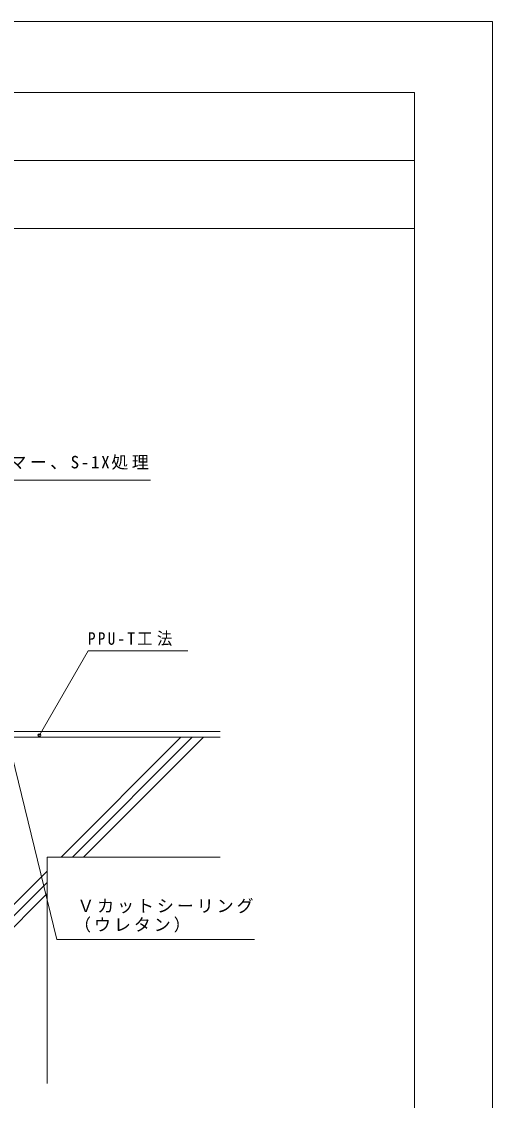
# Model space of a CAD drawing. Units: millimetres, scale not verified. Extents: x -505 to 545, y -737 to 748.
# Drawn here: x 130 to 545, y -203 to 748 of the extents above; entities that cross this region are included whole.
import ezdxf

# ---------------------------------------------------------------- set-up
doc = ezdxf.new("R2010")
doc.units = ezdxf.units.MM
doc.header["$LTSCALE"] = 5
doc.header["$PDMODE"] = 32
doc.header["$PDSIZE"] = 2.5
for name, color, linetype, lineweight in [('0-0_0', 6, 'Continuous', 18), ('0-1_WAKU', 6, 'Continuous', 18), ('0-2_KUTAI', 2, 'Continuous', 18), ('0-8_0-4', 4, 'Continuous', 18)]:
    doc.layers.add(name, color=color, linetype=linetype, lineweight=lineweight)
doc.styles.add('ＭＳ ゴシック', font='')
doc.styles.get('ＭＳ ゴシック').set_extended_font_data('MS Gothic')

msp = doc.modelspace()

# ---------------------------------------------------------------- linework, layer by layer
at = {"layer": '0-0_0'}
for p, q in [((476.215, 685.928), (-436.285, 685.928)), ((476.215, 685.928), (476.215, -674.072)), ((476.215, 625.928), (-436.285, 625.928)), ((476.215, 565.928), (-436.285, 565.928))]:
    msp.add_line(p, q, dxfattribs=at)
at = {"layer": '0-0_0', "color": 7}
msp.add_lwpolyline([(-505.035, -736.572), (544.965, -736.572), (544.965, 748.428), (-505.035, 748.428)], close=True, dxfattribs=at)
at = {"layer": '0-1_WAKU'}
for q in [(-436.285, 685.928), (476.215, -674.072)]:
    msp.add_line((476.215, 685.928), q, dxfattribs=at)
at = {"layer": '0-2_KUTAI', "color": 4}
for p, q in [((-2.036, 344.051), (243.396, 344.051)), ((145.523, 119.157), (188.432, 193.479)), ((188.432, 193.479), (276.492, 193.479)), ((118.693, 112.792), (160.857, -60.971)), ((160.857, -60.971), (335.201, -60.971))]:
    msp.add_line(p, q, dxfattribs=at)
msp.add_point((145.523, 119.157), dxfattribs=at)
at = {"layer": '0-8_0-4', "color": 2}
for p, q in [((95.623, 122.232), (304.99, 122.232)), ((98.854, 117.232), (304.99, 117.232)), ((132.354, 122.232), (304.99, 122.232))]:
    msp.add_line(p, q, dxfattribs=at)
at = {"layer": '0-8_0-4'}
for p, q in [((270.353, 117.232), (164.718, 11.596)), ((280.252, 117.232), (174.617, 11.596)), ((290.151, 117.232), (184.516, 11.596)), ((152.354, -0.767), (-35.001, -188.123)), ((152.354, -10.666), (-25.102, -188.123)), ((152.354, -20.565), (-15.203, -188.123))]:
    msp.add_line(p, q, dxfattribs=at)
at = {"layer": '0-8_0-4', "color": 7}
for p, q in [((152.354, 11.596), (152.354, -188.123)), ((172.354, 11.596), (152.354, 11.596)), ((172.354, 11.596), (304.99, 11.596))]:
    msp.add_line(p, q, dxfattribs=at)

# ---------------------------------------------------------------- texts
at = {"layer": '0-2_KUTAI', "color": 7, "char_height": 11, "attachment_point": 7, "style": 'ＭＳ ゴシック'}
for s, insert in [('\\T1.2;金属用プライマー、S-1X処理', (11.04, 353.115)), ('\\T1.29;\\W0.9;PPU-T工法', (188.343, 197.658)), ('\\T1.17;Ｖカットシーリング', (178.933, -38.041)), ('\\T1.17;（ウレタン）', (176.115, -54.948))]:
    msp.add_mtext(s, dxfattribs=dict(at, insert=insert))

doc.saveas('drawing.dxf')
